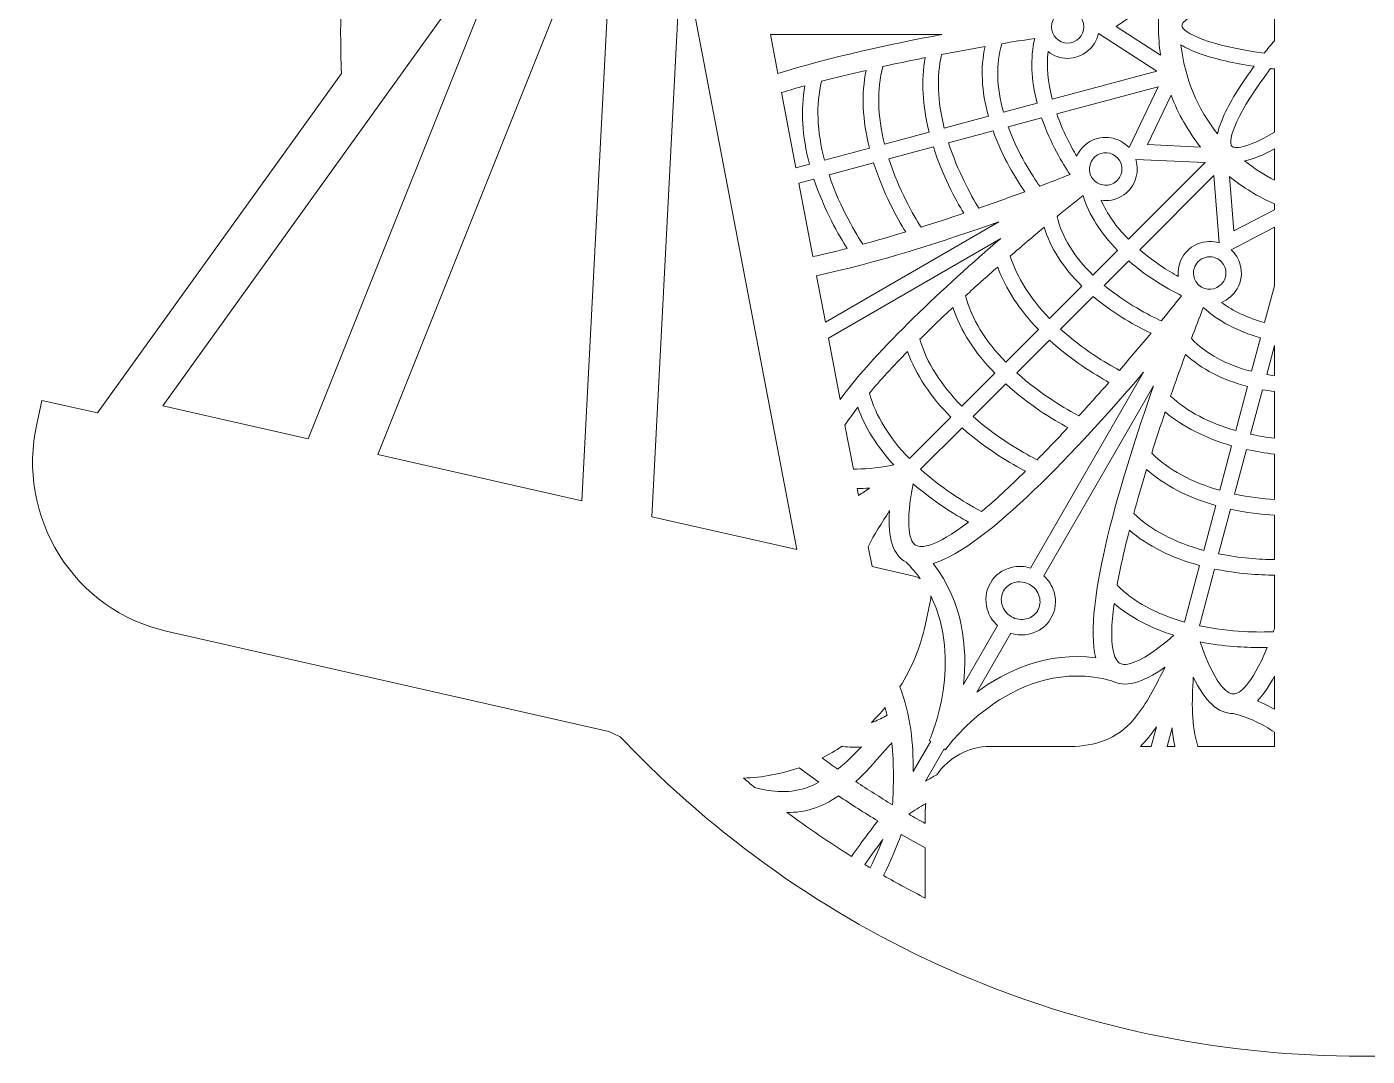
# Model space of a CAD drawing. Header units: millimetres. Extents: x 13 to 1587, y -339 to -42.
# Drawn here: x 1214.4 to 1400.9, y -338 to -194.8 of the extents above; entities that cross this region are included whole.
import ezdxf

# ---------------------------------------------------------------- set-up
doc = ezdxf.new("R2010")
doc.units = ezdxf.units.MM
doc.header["$MEASUREMENT"] = 0
doc.layers.add('Layer 1', color=7, linetype='Continuous')

msp = doc.modelspace()

# ---------------------------------------------------------------- linework, layer by layer
at = {"layer": 'Layer 1', "lineweight": 0}
for points in [[(1291.66, -260.74), (1263.26, -254.3), (1296.3, -171.72), (1291.66, -260.74)], [(1233.33, -247.52), (1283.1, -178.24), (1253.56, -252.1), (1233.33, -247.52)], [(1305.52, -183.41), (1321.58, -267.52), (1301.38, -262.94), (1305.52, -183.41)]]:
    msp.add_lwpolyline(points, dxfattribs=at)
for points, knots in [([(1584.66, -251.53), (1584.66, -251.53), (1583.93, -248.22), (1583.93, -248.22), (1583.93, -248.22), (1576.17, -249.98), (1576.17, -249.98), (1576.17, -249.98), (1542.18, -202.61), (1542.18, -202.61), (1542.29, -200.29), (1542.34, -198.01), (1542.34, -195.85), (1542.34, -174.51), (1537.76, -154.04), (1528.72, -134.99), (1530.81, -132.82), (1532.63, -130.35), (1534.13, -127.65), (1540.39, -116.39), (1541.72, -98.58), (1531.83, -87.75), (1526.47, -81.88), (1517.8, -80.36), (1511.22, -84.13), (1506.86, -86.62), (1504.35, -91.82), (1505.25, -96.48), (1505.25, -96.48), (1506.14, -101.1), (1506.14, -101.1), (1504.33, -99.07), (1502.5, -97.14), (1500.71, -95.35), (1474.07, -68.71), (1438.67, -53.93), (1401, -53.73), (1401, -53.73), (1399.14, -46.25), (1399.14, -46.25), (1399.14, -46.25), (1397.26, -53.76), (1397.26, -53.76), (1360.42, -54.5), (1325.79, -69.27), (1299.71, -95.35), (1296.79, -98.27), (1293.99, -101.34), (1291.32, -104.52), (1291.32, -104.52), (1291.21, -103.91), (1291.21, -103.91), (1291.21, -103.91), (1292.65, -96.48), (1292.65, -96.48), (1293.55, -91.82), (1291.04, -86.62), (1286.68, -84.13), (1280.09, -80.36), (1271.42, -81.88), (1266.06, -87.75), (1256.18, -98.58), (1257.5, -116.39), (1263.77, -127.65), (1265.67, -131.07), (1268.07, -134.1), (1270.91, -136.68), (1262.4, -155.25), (1258.08, -175.15), (1258.08, -195.85), (1258.08, -197.61), (1258.12, -199.44), (1258.19, -201.29), (1258.19, -201.29), (1224.26, -248.51), (1224.26, -248.51), (1224.26, -248.51), (1216.5, -246.76), (1216.5, -246.76), (1216.5, -246.76), (1215.78, -250.07), (1215.78, -250.07), (1214.4, -256.35), (1215.51, -262.81), (1218.91, -268.25), (1222.31, -273.68), (1227.59, -277.45), (1233.78, -278.85), (1233.78, -278.85), (1295.4, -292.82), (1295.4, -292.82), (1295.93, -293.08), (1296.46, -293.32), (1297, -293.55), (1298, -294.61), (1298.87, -295.51), (1299.71, -296.35), (1326.56, -323.19), (1362.25, -337.98), (1400.21, -337.98), (1438.18, -337.98), (1473.87, -323.19), (1500.71, -296.35), (1501.09, -295.97), (1501.46, -295.59), (1501.83, -295.21), (1501.83, -295.21), (1502.13, -294.9), (1502.13, -294.9), (1502.13, -294.9), (1566.64, -280.31), (1566.64, -280.31), (1579.42, -277.42), (1587.5, -264.51), (1584.66, -251.53)], [0, 0, 0, 0, 1, 1, 1, 2, 2, 2, 3, 3, 3, 4, 4, 4, 5, 5, 5, 6, 6, 6, 7, 7, 7, 8, 8, 8, 9, 9, 9, 10, 10, 10, 11, 11, 11, 12, 12, 12, 13, 13, 13, 14, 14, 14, 15, 15, 15, 16, 16, 16, 17, 17, 17, 18, 18, 18, 19, 19, 19, 20, 20, 20, 21, 21, 21, 22, 22, 22, 23, 23, 23, 24, 24, 24, 25, 25, 25, 26, 26, 26, 27, 27, 27, 28, 28, 28, 29, 29, 29, 30, 30, 30, 31, 31, 31, 32, 32, 32, 33, 33, 33, 34, 34, 34, 35, 35, 35, 36, 36, 36, 37, 37, 37, 38, 38, 38, 38]), ([(1372.19, -198.74), (1372.19, -198.74), (1366, -194.77), (1366, -194.77), (1366, -194.77), (1372.26, -190.46), (1372.26, -190.46), (1372.03, -191.87), (1371.9, -193.32), (1371.9, -194.8), (1371.9, -196.14), (1372, -197.45), (1372.19, -198.74)], [0, 0, 0, 0, 1, 1, 1, 2, 2, 2, 3, 3, 3, 4, 4, 4, 4]), ([(1386.62, -198.47), (1379.14, -197.46), (1375.16, -195.68), (1375.16, -194.6), (1375.16, -194.17), (1376.33, -192.8), (1381.65, -191.6), (1383.16, -191.26), (1384.83, -190.97), (1386.62, -190.73), (1387.08, -191.3), (1387.55, -191.88), (1388.04, -192.47), (1388.04, -192.47), (1388.04, -196.73), (1388.04, -196.73), (1387.55, -197.31), (1387.08, -197.89), (1386.62, -198.47)], [0, 0, 0, 0, 1, 1, 1, 2, 2, 2, 3, 3, 3, 4, 4, 4, 5, 5, 5, 6, 6, 6, 6]), ([(1361.52, -194.8), (1361.52, -196.04), (1360.5, -197.06), (1359.26, -197.06), (1358.01, -197.06), (1357, -196.04), (1357, -194.8), (1357, -193.55), (1358.01, -192.54), (1359.26, -192.54), (1360.5, -192.54), (1361.52, -193.55), (1361.52, -194.8)], [0, 0, 0, 0, 1, 1, 1, 2, 2, 2, 3, 3, 3, 4, 4, 4, 4]), ([(1341.77, -195.87), (1334.62, -197.22), (1326.12, -199.06), (1318.93, -201.28), (1318.93, -201.28), (1317.9, -195.87), (1317.9, -195.87), (1317.9, -195.87), (1341.77, -195.87), (1341.77, -195.87)], [0, 0, 0, 0, 1, 1, 1, 2, 2, 2, 3, 3, 3, 3]), ([(1359.26, -199.2), (1361.33, -199.2), (1363.11, -197.71), (1363.55, -195.75), (1363.55, -195.75), (1371.69, -200.96), (1371.69, -200.96), (1371.69, -200.96), (1357.11, -204.86), (1357.11, -204.86), (1356.49, -202.5), (1356.3, -200.28), (1356.53, -198.25), (1357.3, -198.86), (1358.25, -199.2), (1359.26, -199.2)], [0, 0, 0, 0, 1, 1, 1, 2, 2, 2, 3, 3, 3, 4, 4, 4, 5, 5, 5, 5]), ([(1348.23, -207.24), (1348.23, -207.24), (1342.09, -208.89), (1342.09, -208.89), (1341.14, -205.14), (1341.01, -201.7), (1341.71, -198.65), (1343.71, -198.26), (1345.74, -197.89), (1347.77, -197.54), (1347.1, -200.5), (1347.26, -203.76), (1348.23, -207.24)], [0, 0, 0, 0, 1, 1, 1, 2, 2, 2, 3, 3, 3, 4, 4, 4, 4]), ([(1350.09, -197.15), (1351.63, -196.89), (1353.17, -196.65), (1354.67, -196.42), (1354.05, -199.16), (1354.17, -202.18), (1355.01, -205.42), (1355.01, -205.42), (1350.33, -206.68), (1350.33, -206.68), (1349.34, -203.17), (1349.26, -199.97), (1350.09, -197.15)], [0, 0, 0, 0, 1, 1, 1, 2, 2, 2, 3, 3, 3, 4, 4, 4, 4]), ([(1380.12, -209.68), (1377.35, -206.21), (1375.52, -201.95), (1375.03, -197.3), (1376.38, -198.17), (1378.43, -198.92), (1381.21, -199.55), (1382.45, -199.83), (1383.8, -200.08), (1385.23, -200.29), (1384.36, -201.46), (1383.59, -202.58), (1382.91, -203.66), (1381.37, -206.1), (1380.45, -208.11), (1380.12, -209.68)], [0, 0, 0, 0, 1, 1, 1, 2, 2, 2, 3, 3, 3, 4, 4, 4, 5, 5, 5, 5]), ([(1339.98, -209.45), (1339.98, -209.45), (1333.78, -211.11), (1333.78, -211.11), (1332.78, -207.15), (1332.7, -203.52), (1333.53, -200.33), (1335.44, -199.91), (1337.42, -199.49), (1339.43, -199.09), (1338.87, -202.27), (1339.05, -205.75), (1339.98, -209.45)], [0, 0, 0, 0, 1, 1, 1, 2, 2, 2, 3, 3, 3, 4, 4, 4, 4]), ([(1331.67, -211.68), (1331.67, -211.68), (1325.43, -213.35), (1325.43, -213.35), (1324.35, -209.31), (1324.21, -205.62), (1325.01, -202.38), (1326.96, -201.87), (1329.04, -201.36), (1331.21, -200.86), (1330.54, -204.15), (1330.69, -207.79), (1331.67, -211.68)], [0, 0, 0, 0, 1, 1, 1, 2, 2, 2, 3, 3, 3, 4, 4, 4, 4]), ([(1382.14, -211.43), (1381.37, -210.67), (1382.92, -206.6), (1387.51, -200.6), (1387.68, -200.62), (1387.86, -200.64), (1388.04, -200.66), (1388.04, -200.66), (1388.04, -209.47), (1388.04, -209.47), (1384.02, -211.86), (1382.42, -211.72), (1382.14, -211.43)], [0, 0, 0, 0, 1, 1, 1, 2, 2, 2, 3, 3, 3, 4, 4, 4, 4]), ([(1322.69, -203), (1322.08, -206.33), (1322.29, -210), (1323.33, -213.91), (1323.33, -213.91), (1321.44, -214.42), (1321.44, -214.42), (1321.44, -214.42), (1319.44, -203.95), (1319.44, -203.95), (1320.47, -203.63), (1321.56, -203.32), (1322.69, -203)], [0, 0, 0, 0, 1, 1, 1, 2, 2, 2, 3, 3, 3, 4, 4, 4, 4]), ([(1362.36, -210.76), (1361.53, -211.24), (1360.9, -211.95), (1360.53, -212.8), (1359.7, -211.41), (1358.59, -209.32), (1357.74, -206.91), (1357.74, -206.91), (1371.84, -203.14), (1371.84, -203.14), (1371.84, -203.14), (1367.81, -211.61), (1367.81, -211.61), (1366.45, -210.12), (1364.17, -209.72), (1362.36, -210.76)], [0, 0, 0, 0, 1, 1, 1, 2, 2, 2, 3, 3, 3, 4, 4, 4, 5, 5, 5, 5]), ([(1373.65, -204.31), (1374.64, -206.93), (1376.04, -209.36), (1377.75, -211.52), (1377.75, -211.52), (1370.38, -211.18), (1370.38, -211.18), (1370.38, -211.18), (1373.65, -204.31), (1373.65, -204.31)], [0, 0, 0, 0, 1, 1, 1, 2, 2, 2, 3, 3, 3, 3]), ([(1355.64, -207.48), (1356.86, -211.03), (1358.61, -213.89), (1359.59, -215.35), (1358.21, -215.89), (1356.8, -216.43), (1355.37, -216.96), (1354.37, -215.53), (1352.37, -212.45), (1350.99, -208.72), (1350.99, -208.72), (1355.64, -207.48), (1355.64, -207.48)], [0, 0, 0, 0, 1, 1, 1, 2, 2, 2, 3, 3, 3, 4, 4, 4, 4]), ([(1342.68, -210.95), (1342.68, -210.95), (1348.88, -209.29), (1348.88, -209.29), (1350.2, -212.94), (1352.07, -215.98), (1353.29, -217.74), (1351.17, -218.52), (1349.02, -219.28), (1346.89, -220.02), (1345.78, -218.2), (1343.95, -214.89), (1342.68, -210.95)], [0, 0, 0, 0, 1, 1, 1, 2, 2, 2, 3, 3, 3, 4, 4, 4, 4]), ([(1334.37, -213.17), (1334.37, -213.17), (1340.57, -211.51), (1340.57, -211.51), (1341.83, -215.47), (1343.64, -218.81), (1344.8, -220.73), (1342.78, -221.42), (1340.78, -222.07), (1338.85, -222.67), (1337.83, -221.05), (1335.76, -217.49), (1334.37, -213.17)], [0, 0, 0, 0, 1, 1, 1, 2, 2, 2, 3, 3, 3, 4, 4, 4, 4]), ([(1366.74, -215.16), (1366.58, -215.74), (1366.21, -216.23), (1365.69, -216.53), (1365.17, -216.83), (1364.56, -216.91), (1363.97, -216.75), (1363.39, -216.6), (1362.9, -216.22), (1362.6, -215.7), (1361.98, -214.63), (1362.35, -213.24), (1363.43, -212.62), (1364.5, -212), (1365.89, -212.37), (1366.51, -213.44), (1366.81, -213.96), (1366.89, -214.57), (1366.74, -215.16)], [0, 0, 0, 0, 1, 1, 1, 2, 2, 2, 3, 3, 3, 4, 4, 4, 5, 5, 5, 6, 6, 6, 6]), ([(1383.89, -213.45), (1385.04, -213.22), (1386.42, -212.66), (1388.04, -211.77), (1388.04, -211.77), (1388.04, -216.12), (1388.04, -216.12), (1386.56, -215.38), (1385.17, -214.48), (1383.89, -213.45)], [0, 0, 0, 0, 1, 1, 1, 2, 2, 2, 3, 3, 3, 3]), ([(1332.26, -213.74), (1333.58, -217.89), (1335.49, -221.34), (1336.72, -223.33), (1334.65, -223.96), (1332.65, -224.54), (1330.76, -225.05), (1329.95, -223.82), (1327.63, -220.08), (1326.05, -215.4), (1326.05, -215.4), (1332.26, -213.74), (1332.26, -213.74)], [0, 0, 0, 0, 1, 1, 1, 2, 2, 2, 3, 3, 3, 4, 4, 4, 4]), ([(1363.93, -218.92), (1364.89, -219.07), (1365.9, -218.88), (1366.76, -218.38), (1368.56, -217.34), (1369.35, -215.17), (1368.75, -213.25), (1368.75, -213.25), (1378.4, -213.69), (1378.4, -213.69), (1378.4, -213.69), (1367.73, -224.36), (1367.73, -224.36), (1366.01, -222.63), (1364.73, -220.8), (1363.93, -218.92)], [0, 0, 0, 0, 1, 1, 1, 2, 2, 2, 3, 3, 3, 4, 4, 4, 5, 5, 5, 5]), ([(1323.94, -215.97), (1325.39, -220.33), (1327.45, -223.87), (1328.58, -225.63), (1326.88, -226.07), (1325.29, -226.45), (1323.8, -226.77), (1323.8, -226.77), (1321.85, -216.53), (1321.85, -216.53), (1321.85, -216.53), (1323.94, -215.97), (1323.94, -215.97)], [0, 0, 0, 0, 1, 1, 1, 2, 2, 2, 3, 3, 3, 4, 4, 4, 4]), ([(1374.66, -229.53), (1373.24, -228.73), (1371.24, -227.48), (1369.3, -225.82), (1369.3, -225.82), (1379.62, -215.5), (1379.62, -215.5), (1379.62, -215.5), (1380.36, -224.86), (1380.36, -224.86), (1378.44, -224.25), (1376.27, -225.04), (1375.22, -226.85), (1374.75, -227.67), (1374.56, -228.61), (1374.66, -229.53)], [0, 0, 0, 0, 1, 1, 1, 2, 2, 2, 3, 3, 3, 4, 4, 4, 5, 5, 5, 5]), ([(1382.38, -223.19), (1382.38, -223.19), (1381.77, -215.6), (1381.77, -215.6), (1383.66, -217.15), (1385.77, -218.45), (1388.04, -219.44), (1388.04, -219.44), (1388.04, -220.26), (1388.04, -220.26), (1388.04, -220.26), (1382.38, -223.19), (1382.38, -223.19)], [0, 0, 0, 0, 1, 1, 1, 2, 2, 2, 3, 3, 3, 4, 4, 4, 4]), ([(1357.78, -221.2), (1358.99, -220.2), (1360.21, -219.22), (1361.4, -218.27), (1362.23, -220.95), (1363.84, -223.51), (1366.19, -225.9), (1366.19, -225.9), (1362.76, -229.33), (1362.76, -229.33), (1360.15, -226.78), (1358.48, -224.05), (1357.78, -221.2)], [0, 0, 0, 0, 1, 1, 1, 2, 2, 2, 3, 3, 3, 4, 4, 4, 4]), ([(1349.69, -221.92), (1349.69, -221.92), (1325.54, -235.86), (1325.54, -235.86), (1325.54, -235.86), (1324.31, -229.42), (1324.31, -229.42), (1332.44, -227.72), (1342.11, -224.6), (1349.69, -221.92)], [0, 0, 0, 0, 1, 1, 1, 2, 2, 2, 3, 3, 3, 3]), ([(1351.28, -226.68), (1352.82, -225.35), (1354.4, -224.01), (1355.98, -222.69), (1356.88, -225.59), (1358.64, -228.33), (1361.23, -230.86), (1361.23, -230.86), (1356.73, -235.36), (1356.73, -235.36), (1354.04, -232.59), (1352.21, -229.67), (1351.28, -226.68)], [0, 0, 0, 0, 1, 1, 1, 2, 2, 2, 3, 3, 3, 4, 4, 4, 4]), ([(1386.67, -235.94), (1384.32, -235.3), (1382.3, -234.35), (1380.66, -233.13), (1381.57, -232.77), (1382.34, -232.12), (1382.84, -231.25), (1383.43, -230.23), (1383.59, -229.04), (1383.28, -227.91), (1383.06, -227.09), (1382.62, -226.36), (1382, -225.8), (1382, -225.8), (1388.04, -222.68), (1388.04, -222.68), (1388.04, -222.68), (1388.04, -230.85), (1388.04, -230.85), (1388.04, -230.85), (1386.67, -235.94), (1386.67, -235.94)], [0, 0, 0, 0, 1, 1, 1, 2, 2, 2, 3, 3, 3, 4, 4, 4, 5, 5, 5, 6, 6, 6, 7, 7, 7, 7]), ([(1327.59, -246.62), (1327.59, -246.62), (1325.96, -238.09), (1325.96, -238.09), (1325.96, -238.09), (1349.95, -224.24), (1349.95, -224.24), (1342.25, -230.86), (1332.77, -239.61), (1327.59, -246.62)], [0, 0, 0, 0, 1, 1, 1, 2, 2, 2, 3, 3, 3, 3]), ([(1364.36, -230.76), (1364.36, -230.76), (1367.76, -227.36), (1367.76, -227.36), (1370.59, -229.82), (1373.54, -231.43), (1375.12, -232.2), (1374.19, -233.36), (1373.24, -234.53), (1372.28, -235.71), (1370.69, -234.97), (1367.42, -233.3), (1364.36, -230.76)], [0, 0, 0, 0, 1, 1, 1, 2, 2, 2, 3, 3, 3, 4, 4, 4, 4]), ([(1377.9, -231), (1377.38, -230.7), (1377.01, -230.21), (1376.85, -229.63), (1376.69, -229.05), (1376.77, -228.44), (1377.08, -227.92), (1377.48, -227.22), (1378.23, -226.79), (1379.04, -226.79), (1379.43, -226.79), (1379.82, -226.89), (1380.16, -227.09), (1380.68, -227.39), (1381.06, -227.88), (1381.21, -228.46), (1381.37, -229.04), (1381.29, -229.65), (1380.99, -230.18), (1380.36, -231.25), (1378.98, -231.62), (1377.9, -231)], [0, 0, 0, 0, 1, 1, 1, 2, 2, 2, 3, 3, 3, 4, 4, 4, 5, 5, 5, 6, 6, 6, 7, 7, 7, 7]), ([(1345.04, -232.23), (1346.47, -230.92), (1347.98, -229.57), (1349.53, -228.21), (1350.63, -231.24), (1352.53, -234.16), (1355.19, -236.9), (1355.19, -236.9), (1350.65, -241.44), (1350.65, -241.44), (1347.79, -238.51), (1345.91, -235.41), (1345.04, -232.23)], [0, 0, 0, 0, 1, 1, 1, 2, 2, 2, 3, 3, 3, 4, 4, 4, 4]), ([(1358.27, -236.85), (1358.27, -236.85), (1362.81, -232.3), (1362.81, -232.3), (1365.78, -234.81), (1368.92, -236.5), (1370.86, -237.42), (1369.41, -239.16), (1367.93, -240.89), (1366.46, -242.59), (1364.58, -241.57), (1361.34, -239.62), (1358.27, -236.85)], [0, 0, 0, 0, 1, 1, 1, 2, 2, 2, 3, 3, 3, 4, 4, 4, 4]), ([(1349.11, -242.98), (1349.11, -242.98), (1344.54, -247.55), (1344.54, -247.55), (1341.58, -244.59), (1339.62, -241.47), (1338.69, -238.26), (1340.12, -236.84), (1341.66, -235.36), (1343.29, -233.84), (1344.36, -237.03), (1346.31, -240.1), (1349.11, -242.98)], [0, 0, 0, 0, 1, 1, 1, 2, 2, 2, 3, 3, 3, 4, 4, 4, 4]), ([(1376.48, -238.17), (1377.03, -236.7), (1377.59, -235.24), (1378.14, -233.83), (1380.21, -235.74), (1382.88, -237.15), (1386.11, -238.04), (1386.11, -238.04), (1384.86, -242.72), (1384.86, -242.72), (1381.32, -241.82), (1378.5, -240.29), (1376.48, -238.17)], [0, 0, 0, 0, 1, 1, 1, 2, 2, 2, 3, 3, 3, 4, 4, 4, 4]), ([(1352.19, -242.93), (1352.19, -242.93), (1356.73, -238.39), (1356.73, -238.39), (1359.79, -241.18), (1363.03, -243.17), (1365, -244.26), (1363.59, -245.86), (1362.19, -247.42), (1360.82, -248.91), (1359.12, -248.02), (1355.55, -245.97), (1352.19, -242.93)], [0, 0, 0, 0, 1, 1, 1, 2, 2, 2, 3, 3, 3, 4, 4, 4, 4]), ([(1331.67, -245.74), (1333.14, -244), (1334.93, -242.06), (1336.99, -239.96), (1338.12, -243.15), (1340.14, -246.22), (1343, -249.09), (1343, -249.09), (1337.23, -254.86), (1337.23, -254.86), (1334.4, -251.95), (1332.53, -248.89), (1331.67, -245.74)], [0, 0, 0, 0, 1, 1, 1, 2, 2, 2, 3, 3, 3, 4, 4, 4, 4]), ([(1375.66, -240.37), (1377.89, -242.42), (1380.79, -243.92), (1384.29, -244.82), (1384.29, -244.82), (1382.65, -250.96), (1382.65, -250.96), (1378.93, -249.91), (1375.89, -248.3), (1373.59, -246.17), (1374.26, -244.25), (1374.95, -242.3), (1375.66, -240.37)], [0, 0, 0, 0, 1, 1, 1, 2, 2, 2, 3, 3, 3, 4, 4, 4, 4]), ([(1386.96, -243.17), (1386.96, -243.17), (1388.04, -239.12), (1388.04, -239.12), (1388.04, -239.12), (1388.04, -243.33), (1388.04, -243.33), (1387.68, -243.28), (1387.32, -243.23), (1386.96, -243.17)], [0, 0, 0, 0, 1, 1, 1, 2, 2, 2, 3, 3, 3, 3]), ([(1340.55, -269.45), (1347.91, -267.24), (1360.82, -253.39), (1369.82, -242.85), (1369.82, -242.85), (1354.09, -270.1), (1354.09, -270.1), (1353.22, -269.82), (1352.3, -269.78), (1351.42, -270), (1350.17, -270.31), (1349.13, -271.08), (1348.5, -272.18), (1347.86, -273.28), (1347.71, -274.57), (1348.07, -275.81), (1348.32, -276.68), (1348.81, -277.46), (1349.49, -278.07), (1349.49, -278.07), (1344.76, -286.27), (1344.76, -286.27), (1345.31, -281.2), (1344.76, -274.89), (1340.55, -269.45)], [0, 0, 0, 0, 1, 1, 1, 2, 2, 2, 3, 3, 3, 4, 4, 4, 5, 5, 5, 6, 6, 6, 7, 7, 7, 8, 8, 8, 8]), ([(1346.1, -249.02), (1346.1, -249.02), (1350.64, -244.47), (1350.64, -244.47), (1353.86, -247.41), (1357.24, -249.44), (1359.3, -250.55), (1357.82, -252.13), (1356.38, -253.63), (1355, -255.02), (1353.69, -254.36), (1349.8, -252.28), (1346.1, -249.02)], [0, 0, 0, 0, 1, 1, 1, 2, 2, 2, 3, 3, 3, 4, 4, 4, 4]), ([(1363.16, -282.56), (1356.39, -281.69), (1350.69, -284.36), (1346.61, -287.35), (1346.61, -287.35), (1351.34, -279.15), (1351.34, -279.15), (1352.21, -279.42), (1353.13, -279.46), (1354.01, -279.24), (1355.27, -278.93), (1356.31, -278.16), (1356.94, -277.06), (1357.58, -275.96), (1357.73, -274.67), (1357.37, -273.43), (1357.11, -272.56), (1356.62, -271.78), (1355.95, -271.17), (1355.95, -271.17), (1371.22, -244.72), (1371.22, -244.72), (1366.72, -257.54), (1361.36, -275.26), (1363.16, -282.56)], [0, 0, 0, 0, 1, 1, 1, 2, 2, 2, 3, 3, 3, 4, 4, 4, 5, 5, 5, 6, 6, 6, 7, 7, 7, 8, 8, 8, 8]), ([(1384.73, -251.48), (1384.73, -251.48), (1386.39, -245.28), (1386.39, -245.28), (1386.93, -245.37), (1387.48, -245.45), (1388.04, -245.52), (1388.04, -245.52), (1388.04, -252.04), (1388.04, -252.04), (1386.98, -251.91), (1385.86, -251.73), (1384.73, -251.48)], [0, 0, 0, 0, 1, 1, 1, 2, 2, 2, 3, 3, 3, 4, 4, 4, 4]), ([(1329.44, -256.31), (1329.44, -256.31), (1328.27, -250.19), (1328.27, -250.19), (1328.75, -249.46), (1329.33, -248.65), (1330.05, -247.72), (1331.04, -250.5), (1332.72, -253.19), (1335.05, -255.73), (1332.49, -256.22), (1330.7, -256.35), (1329.44, -256.31)], [0, 0, 0, 0, 1, 1, 1, 2, 2, 2, 3, 3, 3, 4, 4, 4, 4]), ([(1372.84, -248.37), (1375.3, -250.44), (1378.41, -252.02), (1382.08, -253.07), (1382.08, -253.07), (1380.42, -259.27), (1380.42, -259.27), (1376.48, -258.15), (1373.3, -256.41), (1370.96, -254.1), (1371.55, -252.24), (1372.18, -250.32), (1372.84, -248.37)], [0, 0, 0, 0, 1, 1, 1, 2, 2, 2, 3, 3, 3, 4, 4, 4, 4]), ([(1338.77, -256.34), (1338.77, -256.34), (1344.56, -250.56), (1344.56, -250.56), (1347.98, -253.61), (1351.53, -255.65), (1353.4, -256.61), (1351.16, -258.8), (1349.11, -260.69), (1347.27, -262.22), (1345.62, -261.35), (1342.08, -259.32), (1338.77, -256.34)], [0, 0, 0, 0, 1, 1, 1, 2, 2, 2, 3, 3, 3, 4, 4, 4, 4]), ([(1382.5, -259.79), (1382.5, -259.79), (1384.16, -253.59), (1384.16, -253.59), (1385.5, -253.88), (1386.81, -254.09), (1388.04, -254.23), (1388.04, -254.23), (1388.04, -260.56), (1388.04, -260.56), (1386.36, -260.44), (1384.46, -260.21), (1382.5, -259.79)], [0, 0, 0, 0, 1, 1, 1, 2, 2, 2, 3, 3, 3, 4, 4, 4, 4]), ([(1379.86, -261.38), (1379.86, -261.38), (1378.19, -267.62), (1378.19, -267.62), (1374.15, -266.53), (1370.88, -264.81), (1368.47, -262.49), (1369, -260.55), (1369.6, -258.5), (1370.25, -256.37), (1372.77, -258.59), (1376, -260.28), (1379.86, -261.38)], [0, 0, 0, 0, 1, 1, 1, 2, 2, 2, 3, 3, 3, 4, 4, 4, 4]), ([(1331.74, -258.95), (1331.74, -258.95), (1331.73, -258.95), (1331.73, -258.96), (1331.2, -259.3), (1330.68, -259.65), (1330.15, -259.99), (1330.15, -259.99), (1329.96, -259.03), (1329.96, -259.03), (1330.51, -259.03), (1331.1, -259), (1331.74, -258.95)], [0, 0, 0, 0, 1, 1, 1, 2, 2, 2, 3, 3, 3, 4, 4, 4, 4]), ([(1337.75, -258.35), (1340.62, -260.86), (1343.57, -262.66), (1345.45, -263.68), (1340.75, -267.28), (1338.88, -267.29), (1338.17, -266.95), (1337.71, -266.74), (1336.36, -265.47), (1337.75, -258.35)], [0, 0, 0, 0, 1, 1, 1, 2, 2, 2, 3, 3, 3, 3]), ([(1332.04, -269.89), (1332.04, -269.89), (1331.51, -267.11), (1331.51, -267.11), (1332.33, -265.41), (1333.4, -263.74), (1334.48, -262.1), (1334.19, -265.95), (1334.94, -268.26), (1336.79, -269.28), (1337.53, -270.02), (1338.18, -270.79), (1338.75, -271.57), (1338.48, -271.41), (1338.19, -271.29), (1337.87, -271.22), (1337.87, -271.22), (1332.04, -269.89), (1332.04, -269.89)], [0, 0, 0, 0, 1, 1, 1, 2, 2, 2, 3, 3, 3, 4, 4, 4, 5, 5, 5, 6, 6, 6, 6]), ([(1380.27, -268.11), (1380.27, -268.11), (1381.94, -261.9), (1381.94, -261.9), (1384.12, -262.37), (1386.22, -262.62), (1388.04, -262.74), (1388.04, -262.74), (1388.04, -268.91), (1388.04, -268.91), (1385.98, -268.88), (1383.21, -268.7), (1380.27, -268.11)], [0, 0, 0, 0, 1, 1, 1, 2, 2, 2, 3, 3, 3, 4, 4, 4, 4]), ([(1377.62, -269.72), (1377.62, -269.72), (1375.51, -277.6), (1375.51, -277.6), (1371.6, -276.5), (1368.45, -274.78), (1366.13, -272.48), (1366.54, -270.23), (1367.12, -267.66), (1367.85, -264.82), (1370.42, -267.02), (1373.7, -268.66), (1377.62, -269.72)], [0, 0, 0, 0, 1, 1, 1, 2, 2, 2, 3, 3, 3, 4, 4, 4, 4]), ([(1387.89, -278.95), (1386.02, -279.02), (1381.94, -279.04), (1377.59, -278.11), (1377.59, -278.11), (1379.71, -270.22), (1379.71, -270.22), (1382.92, -270.88), (1385.93, -271.05), (1388.04, -271.07), (1388.04, -271.07), (1388.04, -278.54), (1388.04, -278.54), (1387.99, -278.67), (1387.94, -278.81), (1387.89, -278.95)], [0, 0, 0, 0, 1, 1, 1, 2, 2, 2, 3, 3, 3, 4, 4, 4, 5, 5, 5, 5]), ([(1355.09, -275.99), (1354.75, -276.58), (1354.18, -276.99), (1353.5, -277.16), (1352.81, -277.34), (1352.07, -277.23), (1351.43, -276.85), (1351.43, -276.85), (1351.43, -276.85), (1351.43, -276.85), (1350.79, -276.48), (1350.33, -275.9), (1350.13, -275.21), (1349.93, -274.54), (1350.01, -273.84), (1350.35, -273.25), (1350.69, -272.67), (1351.25, -272.25), (1351.93, -272.08), (1352.15, -272.03), (1352.37, -272), (1352.59, -272), (1353.08, -272), (1353.57, -272.14), (1354.01, -272.39), (1354.65, -272.76), (1355.11, -273.34), (1355.31, -274.03), (1355.51, -274.71), (1355.43, -275.4), (1355.09, -275.99)], [0, 0, 0, 0, 1, 1, 1, 2, 2, 2, 3, 3, 3, 4, 4, 4, 5, 5, 5, 6, 6, 6, 7, 7, 7, 8, 8, 8, 9, 9, 9, 10, 10, 10, 10]), ([(1340.2, -294.16), (1340.2, -294.16), (1337.76, -298.4), (1337.76, -298.4), (1337.77, -294.54), (1337.44, -290.53), (1335.92, -286.61), (1337.53, -284.04), (1338.73, -281.17), (1339.41, -278.09), (1339.41, -278.09), (1340.13, -274.79), (1340.13, -274.79), (1340.2, -274.51), (1340.21, -274.23), (1340.2, -273.95), (1344.76, -283.01), (1340.25, -293.48), (1340.2, -293.61), (1340.2, -293.61), (1339.99, -294.07), (1339.99, -294.07), (1339.99, -294.07), (1340.2, -294.16), (1340.2, -294.16)], [0, 0, 0, 0, 1, 1, 1, 2, 2, 2, 3, 3, 3, 4, 4, 4, 5, 5, 5, 6, 6, 6, 7, 7, 7, 8, 8, 8, 8]), ([(1365.72, -275.01), (1367.97, -276.92), (1370.77, -278.4), (1374.06, -279.44), (1368.65, -284.12), (1366.9, -283.59), (1366.48, -283.3), (1365.82, -282.84), (1364.87, -281.15), (1365.72, -275.01)], [0, 0, 0, 0, 1, 1, 1, 2, 2, 2, 3, 3, 3, 3]), ([(1377.7, -280.36), (1380.96, -281), (1383.98, -281.14), (1386, -281.14), (1386.35, -281.14), (1386.7, -281.14), (1387.04, -281.13), (1384.77, -286.6), (1383.15, -287.54), (1382.37, -287.6), (1381.86, -287.63), (1380.06, -287.21), (1377.7, -280.36)], [0, 0, 0, 0, 1, 1, 1, 2, 2, 2, 3, 3, 3, 4, 4, 4, 4]), ([(1360.29, -294.9), (1360.29, -294.9), (1348.49, -294.9), (1348.49, -294.9), (1345.42, -294.9), (1342.7, -296.46), (1341.06, -298.83), (1340.52, -299.12), (1339.99, -299.42), (1339.46, -299.72), (1339.46, -299.72), (1342.06, -295.23), (1342.06, -295.23), (1342.06, -295.23), (1342.24, -295.36), (1342.24, -295.36), (1342.24, -295.36), (1342.54, -294.96), (1342.54, -294.96), (1342.63, -294.83), (1352.09, -282.1), (1365.34, -285.76), (1367.2, -286.75), (1369.59, -286.13), (1372.8, -283.88), (1372.8, -283.89), (1372.8, -283.89), (1372.79, -283.9), (1371.65, -286.18), (1370.48, -288.53), (1369, -290.47), (1366.52, -293.75), (1363.6, -294.64), (1360.29, -294.9)], [0, 0, 0, 0, 1, 1, 1, 2, 2, 2, 3, 3, 3, 4, 4, 4, 5, 5, 5, 6, 6, 6, 7, 7, 7, 8, 8, 8, 9, 9, 9, 10, 10, 10, 11, 11, 11, 11]), ([(1376.75, -285.25), (1378.41, -288.7), (1380.19, -290.32), (1382.27, -290.32), (1382.3, -290.32), (1382.33, -290.32), (1382.36, -290.32), (1384.55, -290.9), (1386.43, -291.81), (1388.04, -292.93), (1388.04, -292.93), (1388.04, -294.9), (1388.04, -294.9), (1388.04, -294.9), (1377.39, -294.9), (1377.39, -294.9), (1376.42, -292.03), (1376.55, -288.61), (1376.75, -285.25)], [0, 0, 0, 0, 1, 1, 1, 2, 2, 2, 3, 3, 3, 4, 4, 4, 5, 5, 5, 6, 6, 6, 6]), ([(1385.67, -288.57), (1386.49, -287.71), (1387.28, -286.54), (1388.04, -285.13), (1388.04, -285.13), (1388.04, -289.72), (1388.04, -289.72), (1387.29, -289.3), (1386.51, -288.91), (1385.67, -288.57)], [0, 0, 0, 0, 1, 1, 1, 2, 2, 2, 3, 3, 3, 3]), ([(1331.94, -291.58), (1332.61, -290.92), (1333.24, -290.22), (1333.84, -289.5), (1333.94, -289.85), (1334.04, -290.2), (1334.13, -290.56), (1333.51, -290.92), (1332.92, -291.21), (1332.32, -291.45), (1332.19, -291.49), (1332.07, -291.53), (1331.94, -291.58)], [0, 0, 0, 0, 1, 1, 1, 2, 2, 2, 3, 3, 3, 4, 4, 4, 4]), ([(1371.61, -292.15), (1371.61, -292.15), (1370.87, -294.9), (1370.87, -294.9), (1370.87, -294.9), (1369.38, -294.9), (1369.38, -294.9), (1370.22, -294.08), (1370.96, -293.14), (1371.61, -292.15)], [0, 0, 0, 0, 1, 1, 1, 2, 2, 2, 3, 3, 3, 3]), ([(1373.79, -292.3), (1373.86, -293.17), (1373.98, -294.04), (1374.18, -294.9), (1374.18, -294.9), (1373.09, -294.9), (1373.09, -294.9), (1373.09, -294.9), (1373.79, -292.3), (1373.79, -292.3)], [0, 0, 0, 0, 1, 1, 1, 2, 2, 2, 3, 3, 3, 3]), ([(1333.59, -295.74), (1333.98, -295.29), (1334.38, -294.84), (1334.78, -294.39), (1335.1, -297.37), (1335.03, -300.4), (1334.9, -303.01), (1334.9, -303.02), (1334.9, -303.02), (1334.9, -303.02), (1333.17, -301.98), (1331.45, -300.9), (1329.78, -299.79), (1331.11, -298.54), (1332.36, -297.12), (1333.59, -295.74)], [0, 0, 0, 0, 1, 1, 1, 2, 2, 2, 3, 3, 3, 4, 4, 4, 5, 5, 5, 5]), ([(1327.86, -294.88), (1327.9, -294.89), (1327.94, -294.9), (1327.97, -294.9), (1328.85, -295.01), (1329.71, -295.03), (1330.55, -294.95), (1329.55, -296.01), (1328.45, -297.11), (1327.27, -298.07), (1326.54, -297.55), (1325.81, -297.03), (1325.09, -296.49), (1326.04, -296.01), (1326.97, -295.48), (1327.86, -294.88)], [0, 0, 0, 0, 1, 1, 1, 2, 2, 2, 3, 3, 3, 4, 4, 4, 5, 5, 5, 5]), ([(1315.73, -300.61), (1315.19, -300.18), (1314.66, -299.74), (1314.13, -299.3), (1316.82, -299.22), (1319.43, -298.71), (1321.9, -297.85), (1322.8, -298.54), (1323.72, -299.21), (1324.64, -299.87), (1324.16, -300.13), (1323.71, -300.34), (1323.26, -300.52), (1320.67, -301.52), (1318.22, -301.24), (1315.73, -300.61)], [0, 0, 0, 0, 1, 1, 1, 2, 2, 2, 3, 3, 3, 4, 4, 4, 5, 5, 5, 5]), ([(1320.18, -304.07), (1322.73, -304.13), (1325.05, -303.39), (1327.37, -301.77), (1329.14, -302.96), (1330.98, -304.14), (1332.85, -305.26), (1331.92, -306.4), (1330.71, -308.03), (1329.19, -310.2), (1326.11, -308.28), (1323.1, -306.23), (1320.18, -304.07)], [0, 0, 0, 0, 1, 1, 1, 2, 2, 2, 3, 3, 3, 4, 4, 4, 4]), ([(1339.44, -304.04), (1339.44, -304.04), (1339.44, -305.61), (1339.44, -305.61), (1338.67, -305.19), (1337.9, -304.76), (1337.14, -304.33), (1337.89, -303.84), (1338.69, -303.34), (1339.52, -302.85), (1339.47, -303.24), (1339.44, -303.64), (1339.44, -304.04)], [0, 0, 0, 0, 1, 1, 1, 2, 2, 2, 3, 3, 3, 4, 4, 4, 4]), ([(1339.44, -315.98), (1337.49, -314.99), (1335.56, -313.95), (1333.65, -312.86), (1334.6, -310.82), (1335.5, -308.77), (1336.1, -307.16), (1337.19, -307.78), (1338.31, -308.39), (1339.44, -308.98), (1339.44, -308.98), (1339.44, -315.98), (1339.44, -315.98)], [0, 0, 0, 0, 1, 1, 1, 2, 2, 2, 3, 3, 3, 4, 4, 4, 4]), ([(1331.79, -311.78), (1331.53, -311.63), (1331.27, -311.47), (1331.01, -311.32), (1331.92, -310.03), (1332.79, -308.82), (1333.55, -307.82), (1333.07, -308.98), (1332.46, -310.35), (1331.79, -311.78)], [0, 0, 0, 0, 1, 1, 1, 2, 2, 2, 3, 3, 3, 3])]:
    msp.add_open_spline(points, degree=3, knots=knots, dxfattribs=at)

doc.saveas('drawing.dxf')
